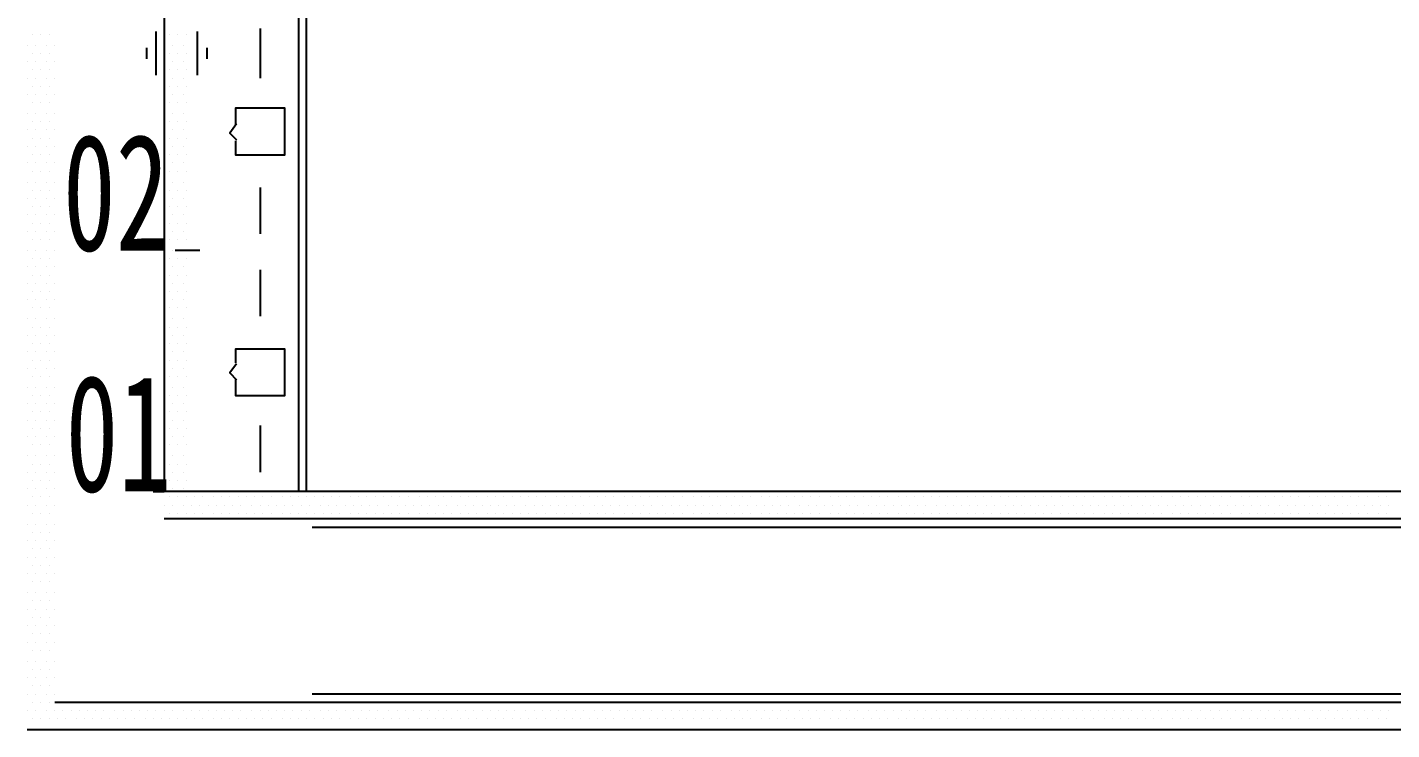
# Model space of a CAD drawing. Header units: metres. Extents: x 17 to 1264, y 17 to 859.
# Drawn here: x 160.3 to 232, y 86.1 to 123.1 of the extents above; entities that cross this region are included whole.
import ezdxf

# ---------------------------------------------------------------- set-up
doc = ezdxf.new("R2010")
doc.units = ezdxf.units.M
for name, color, linetype in [('LINES', 7, 'Continuous'), ('POLYLINES', 4, 'Continuous'), ('RECTS', 7, 'Continuous'), ('TEXTS', 3, 'Continuous')]:
    doc.layers.add(name, color=color, linetype=linetype)

msp = doc.modelspace()

# ---------------------------------------------------------------- linework, layer by layer
at = {"layer": 'LINES'}
for p, q in [((174.95, 98.64), (174.95, 693.94)), ((160.55, 122.69), (160.55, 122.69)), ((160.99, 122.69), (160.99, 122.69)), ((161.42, 122.69), (161.42, 122.69)), ((167.03, 122.83), (167.03, 120.53)), ((167.75, 122.69), (167.75, 122.69)), ((168.19, 122.69), (168.19, 122.69)), ((168.62, 122.69), (168.62, 122.69)), ((169.19, 122.83), (169.19, 120.53)), ((172.51, 122.98), (172.51, 120.38)), ((160.27, 122.11), (160.27, 122.11)), ((160.7, 122.11), (160.7, 122.11)), ((161.27, 122.11), (161.27, 122.11)), ((161.71, 122.11), (161.71, 122.11)), ((166.53, 121.97), (166.53, 121.39)), ((167.47, 122.11), (167.47, 122.11)), ((167.9, 122.11), (167.9, 122.11)), ((168.47, 122.11), (168.47, 122.11)), ((169.7, 121.97), (169.7, 121.39)), ((160.27, 121.25), (160.27, 121.25)), ((160.55, 121.68), (160.55, 121.68)), ((160.7, 121.25), (160.7, 121.25)), ((160.99, 121.68), (160.99, 121.68)), ((161.27, 121.25), (161.27, 121.25)), ((161.42, 121.68), (161.42, 121.68)), ((161.71, 121.25), (161.71, 121.25)), ((167.47, 121.25), (167.47, 121.25)), ((167.75, 121.68), (167.75, 121.68)), ((167.9, 121.25), (167.9, 121.25)), ((168.19, 121.68), (168.19, 121.68)), ((168.47, 121.25), (168.47, 121.25)), ((168.62, 121.68), (168.62, 121.68)), ((160.55, 120.82), (160.55, 120.82)), ((160.99, 120.82), (160.99, 120.82)), ((161.42, 120.82), (161.42, 120.82)), ((167.75, 120.82), (167.75, 120.82)), ((168.19, 120.82), (168.19, 120.82)), ((168.62, 120.82), (168.62, 120.82)), ((160.27, 120.38), (160.27, 120.38)), ((160.55, 119.95), (160.55, 119.95)), ((160.7, 120.38), (160.7, 120.38)), ((160.99, 119.95), (160.99, 119.95)), ((161.27, 120.38), (161.27, 120.38)), ((161.42, 119.95), (161.42, 119.95)), ((161.71, 120.38), (161.71, 120.38)), ((167.47, 120.38), (167.47, 120.38)), ((167.75, 119.95), (167.75, 119.95)), ((167.9, 120.38), (167.9, 120.38)), ((168.19, 119.95), (168.19, 119.95)), ((168.47, 120.38), (168.47, 120.38)), ((168.62, 119.95), (168.62, 119.95)), ((160.27, 119.52), (160.27, 119.52)), ((160.55, 119.09), (160.55, 119.09)), ((160.7, 119.52), (160.7, 119.52)), ((160.99, 119.09), (160.99, 119.09)), ((161.27, 119.52), (161.27, 119.52)), ((161.42, 119.09), (161.42, 119.09)), ((161.71, 119.52), (161.71, 119.52)), ((167.47, 119.52), (167.47, 119.52)), ((167.75, 119.09), (167.75, 119.09)), ((167.9, 119.52), (167.9, 119.52)), ((168.19, 119.09), (168.19, 119.09)), ((168.47, 119.52), (168.47, 119.52)), ((168.62, 119.09), (168.62, 119.09)), ((160.27, 118.51), (160.27, 118.51)), ((160.7, 118.51), (160.7, 118.51)), ((161.27, 118.51), (161.27, 118.51)), ((161.71, 118.51), (161.71, 118.51)), ((167.47, 118.51), (167.47, 118.51)), ((167.9, 118.51), (167.9, 118.51)), ((168.47, 118.51), (168.47, 118.51)), ((160.27, 117.65), (160.27, 117.65)), ((160.55, 118.08), (160.55, 118.08)), ((160.7, 117.65), (160.7, 117.65)), ((160.99, 118.08), (160.99, 118.08)), ((161.27, 117.65), (161.27, 117.65)), ((161.42, 118.08), (161.42, 118.08)), ((161.71, 117.65), (161.71, 117.65)), ((167.47, 117.65), (167.47, 117.65)), ((167.75, 118.08), (167.75, 118.08)), ((167.9, 117.65), (167.9, 117.65)), ((168.19, 118.08), (168.19, 118.08)), ((168.47, 117.65), (168.47, 117.65)), ((168.62, 118.08), (168.62, 118.08)), ((160.55, 117.22), (160.55, 117.22)), ((160.99, 117.22), (160.99, 117.22)), ((161.42, 117.22), (161.42, 117.22)), ((167.75, 117.22), (167.75, 117.22)), ((168.19, 117.22), (168.19, 117.22)), ((168.62, 117.22), (168.62, 117.22)), ((160.27, 116.78), (160.27, 116.78)), ((160.55, 116.35), (160.55, 116.35)), ((160.7, 116.78), (160.7, 116.78)), ((160.99, 116.35), (160.99, 116.35)), ((161.27, 116.78), (161.27, 116.78)), ((161.42, 116.35), (161.42, 116.35)), ((161.71, 116.78), (161.71, 116.78)), ((167.47, 116.78), (167.47, 116.78)), ((167.75, 116.35), (167.75, 116.35)), ((167.9, 116.78), (167.9, 116.78)), ((168.19, 116.35), (168.19, 116.35)), ((168.47, 116.78), (168.47, 116.78)), ((168.62, 116.35), (168.62, 116.35)), ((160.27, 115.92), (160.27, 115.92)), ((160.55, 115.49), (160.55, 115.49)), ((160.7, 115.92), (160.7, 115.92)), ((160.99, 115.49), (160.99, 115.49)), ((161.27, 115.92), (161.27, 115.92)), ((161.42, 115.49), (161.42, 115.49)), ((161.71, 115.92), (161.71, 115.92)), ((167.47, 115.92), (167.47, 115.92)), ((167.75, 115.49), (167.75, 115.49)), ((167.9, 115.92), (167.9, 115.92)), ((168.19, 115.49), (168.19, 115.49)), ((168.47, 115.92), (168.47, 115.92)), ((168.62, 115.49), (168.62, 115.49)), ((160.27, 114.91), (160.27, 114.91)), ((160.7, 114.91), (160.7, 114.91)), ((161.27, 114.91), (161.27, 114.91)), ((161.71, 114.91), (161.71, 114.91)), ((167.47, 114.91), (167.47, 114.91)), ((167.9, 114.91), (167.9, 114.91)), ((168.47, 114.91), (168.47, 114.91)), ((160.27, 114.05), (160.27, 114.05)), ((160.55, 114.48), (160.55, 114.48)), ((160.7, 114.05), (160.7, 114.05)), ((160.99, 114.48), (160.99, 114.48)), ((161.27, 114.05), (161.27, 114.05)), ((161.42, 114.48), (161.42, 114.48)), ((161.71, 114.05), (161.71, 114.05)), ((167.47, 114.05), (167.47, 114.05)), ((167.75, 114.48), (167.75, 114.48)), ((167.9, 114.05), (167.9, 114.05)), ((168.19, 114.48), (168.19, 114.48)), ((168.47, 114.05), (168.47, 114.05)), ((168.62, 114.48), (168.62, 114.48)), ((172.51, 114.62), (172.51, 112.18)), ((160.55, 113.62), (160.55, 113.62)), ((160.99, 113.62), (160.99, 113.62)), ((161.42, 113.62), (161.42, 113.62)), ((167.75, 113.62), (167.75, 113.62)), ((168.19, 113.62), (168.19, 113.62)), ((168.62, 113.62), (168.62, 113.62)), ((160.27, 113.18), (160.27, 113.18)), ((160.55, 112.75), (160.55, 112.75)), ((160.7, 113.18), (160.7, 113.18)), ((160.99, 112.75), (160.99, 112.75)), ((161.27, 113.18), (161.27, 113.18)), ((161.42, 112.75), (161.42, 112.75)), ((161.71, 113.18), (161.71, 113.18)), ((167.47, 113.18), (167.47, 113.18)), ((167.75, 112.75), (167.75, 112.75)), ((167.9, 113.18), (167.9, 113.18)), ((168.19, 112.75), (168.19, 112.75)), ((168.47, 113.18), (168.47, 113.18)), ((168.62, 112.75), (168.62, 112.75)), ((160.27, 112.32), (160.27, 112.32)), ((160.55, 111.89), (160.55, 111.89)), ((160.7, 112.32), (160.7, 112.32)), ((160.99, 111.89), (160.99, 111.89)), ((161.27, 112.32), (161.27, 112.32)), ((161.42, 111.89), (161.42, 111.89)), ((161.71, 112.32), (161.71, 112.32)), ((167.47, 112.32), (167.47, 112.32)), ((167.75, 111.89), (167.75, 111.89)), ((167.9, 112.32), (167.9, 112.32)), ((168.19, 111.89), (168.19, 111.89)), ((168.47, 112.32), (168.47, 112.32)), ((168.62, 111.89), (168.62, 111.89)), ((160.27, 111.31), (160.27, 111.31)), ((160.7, 111.31), (160.7, 111.31)), ((161.27, 111.31), (161.27, 111.31)), ((161.71, 111.31), (161.71, 111.31)), ((167.47, 111.31), (167.47, 111.31)), ((167.9, 111.31), (167.9, 111.31)), ((169.34, 111.31), (168.04, 111.31)), ((168.47, 111.31), (168.47, 111.31)), ((160.27, 110.45), (160.27, 110.45)), ((160.55, 110.88), (160.55, 110.88)), ((160.7, 110.45), (160.7, 110.45)), ((160.99, 110.88), (160.99, 110.88)), ((161.27, 110.45), (161.27, 110.45)), ((161.42, 110.88), (161.42, 110.88)), ((161.71, 110.45), (161.71, 110.45)), ((167.47, 110.45), (167.47, 110.45)), ((167.75, 110.88), (167.75, 110.88)), ((167.9, 110.45), (167.9, 110.45)), ((168.19, 110.88), (168.19, 110.88)), ((168.47, 110.45), (168.47, 110.45)), ((168.62, 110.88), (168.62, 110.88)), ((160.55, 110.02), (160.55, 110.02)), ((160.99, 110.02), (160.99, 110.02)), ((161.42, 110.02), (161.42, 110.02)), ((167.75, 110.02), (167.75, 110.02)), ((168.19, 110.02), (168.19, 110.02)), ((168.62, 110.02), (168.62, 110.02)), ((172.51, 110.3), (172.51, 107.86)), ((160.27, 109.58), (160.27, 109.58)), ((160.55, 109.15), (160.55, 109.15)), ((160.7, 109.58), (160.7, 109.58)), ((160.99, 109.15), (160.99, 109.15)), ((161.27, 109.58), (161.27, 109.58)), ((161.42, 109.15), (161.42, 109.15)), ((161.71, 109.58), (161.71, 109.58)), ((167.47, 109.58), (167.47, 109.58)), ((167.75, 109.15), (167.75, 109.15)), ((167.9, 109.58), (167.9, 109.58)), ((168.19, 109.15), (168.19, 109.15)), ((168.47, 109.58), (168.47, 109.58)), ((168.62, 109.15), (168.62, 109.15)), ((160.27, 108.72), (160.27, 108.72)), ((160.55, 108.29), (160.55, 108.29)), ((160.7, 108.72), (160.7, 108.72)), ((160.99, 108.29), (160.99, 108.29)), ((161.27, 108.72), (161.27, 108.72)), ((161.42, 108.29), (161.42, 108.29)), ((161.71, 108.72), (161.71, 108.72)), ((167.47, 108.72), (167.47, 108.72)), ((167.75, 108.29), (167.75, 108.29)), ((167.9, 108.72), (167.9, 108.72)), ((168.19, 108.29), (168.19, 108.29)), ((168.47, 108.72), (168.47, 108.72)), ((168.62, 108.29), (168.62, 108.29)), ((160.27, 107.71), (160.27, 107.71)), ((160.7, 107.71), (160.7, 107.71)), ((161.27, 107.71), (161.27, 107.71)), ((161.71, 107.71), (161.71, 107.71)), ((167.47, 107.71), (167.47, 107.71)), ((167.9, 107.71), (167.9, 107.71)), ((168.47, 107.71), (168.47, 107.71)), ((160.27, 106.85), (160.27, 106.85)), ((160.55, 107.28), (160.55, 107.28)), ((160.7, 106.85), (160.7, 106.85)), ((160.99, 107.28), (160.99, 107.28)), ((161.27, 106.85), (161.27, 106.85)), ((161.42, 107.28), (161.42, 107.28)), ((161.71, 106.85), (161.71, 106.85)), ((167.47, 106.85), (167.47, 106.85)), ((167.75, 107.28), (167.75, 107.28)), ((167.9, 106.85), (167.9, 106.85)), ((168.19, 107.28), (168.19, 107.28)), ((168.47, 106.85), (168.47, 106.85)), ((168.62, 107.28), (168.62, 107.28)), ((160.55, 106.42), (160.55, 106.42)), ((160.99, 106.42), (160.99, 106.42)), ((161.42, 106.42), (161.42, 106.42)), ((167.75, 106.42), (167.75, 106.42)), ((168.19, 106.42), (168.19, 106.42)), ((168.62, 106.42), (168.62, 106.42)), ((160.27, 105.98), (160.27, 105.98)), ((160.55, 105.55), (160.55, 105.55)), ((160.7, 105.98), (160.7, 105.98)), ((160.99, 105.55), (160.99, 105.55)), ((161.27, 105.98), (161.27, 105.98)), ((161.42, 105.55), (161.42, 105.55)), ((161.71, 105.98), (161.71, 105.98)), ((167.47, 105.98), (167.47, 105.98)), ((167.75, 105.55), (167.75, 105.55)), ((167.9, 105.98), (167.9, 105.98)), ((168.19, 105.55), (168.19, 105.55)), ((168.47, 105.98), (168.47, 105.98)), ((168.62, 105.55), (168.62, 105.55)), ((160.27, 105.12), (160.27, 105.12)), ((160.55, 104.69), (160.55, 104.69)), ((160.7, 105.12), (160.7, 105.12)), ((160.99, 104.69), (160.99, 104.69)), ((161.27, 105.12), (161.27, 105.12)), ((161.42, 104.69), (161.42, 104.69)), ((161.71, 105.12), (161.71, 105.12)), ((167.47, 105.12), (167.47, 105.12)), ((167.75, 104.69), (167.75, 104.69)), ((167.9, 105.12), (167.9, 105.12)), ((168.19, 104.69), (168.19, 104.69)), ((168.47, 105.12), (168.47, 105.12)), ((168.62, 104.69), (168.62, 104.69)), ((160.27, 104.11), (160.27, 104.11)), ((160.7, 104.11), (160.7, 104.11)), ((161.27, 104.11), (161.27, 104.11)), ((161.71, 104.11), (161.71, 104.11)), ((167.47, 104.11), (167.47, 104.11)), ((167.9, 104.11), (167.9, 104.11)), ((168.47, 104.11), (168.47, 104.11)), ((160.55, 103.68), (160.55, 103.68)), ((160.99, 103.68), (160.99, 103.68)), ((161.42, 103.68), (161.42, 103.68)), ((167.75, 103.68), (167.75, 103.68)), ((168.19, 103.68), (168.19, 103.68)), ((168.62, 103.68), (168.62, 103.68)), ((160.27, 103.25), (160.27, 103.25)), ((160.55, 102.82), (160.55, 102.82)), ((160.7, 103.25), (160.7, 103.25)), ((160.99, 102.82), (160.99, 102.82)), ((161.27, 103.25), (161.27, 103.25)), ((161.42, 102.82), (161.42, 102.82)), ((161.71, 103.25), (161.71, 103.25)), ((167.47, 103.25), (167.47, 103.25)), ((167.75, 102.82), (167.75, 102.82)), ((167.9, 103.25), (167.9, 103.25)), ((168.19, 102.82), (168.19, 102.82)), ((168.47, 103.25), (168.47, 103.25)), ((168.62, 102.82), (168.62, 102.82)), ((160.27, 102.38), (160.27, 102.38)), ((160.55, 101.95), (160.55, 101.95)), ((160.7, 102.38), (160.7, 102.38)), ((160.99, 101.95), (160.99, 101.95)), ((161.27, 102.38), (161.27, 102.38)), ((161.42, 101.95), (161.42, 101.95)), ((161.71, 102.38), (161.71, 102.38)), ((167.47, 102.38), (167.47, 102.38)), ((167.75, 101.95), (167.75, 101.95)), ((167.9, 102.38), (167.9, 102.38)), ((168.19, 101.95), (168.19, 101.95)), ((168.47, 102.38), (168.47, 102.38)), ((168.62, 101.95), (168.62, 101.95)), ((172.51, 102.1), (172.51, 99.65)), ((160.27, 101.52), (160.27, 101.52)), ((160.7, 101.52), (160.7, 101.52)), ((161.27, 101.52), (161.27, 101.52)), ((161.71, 101.52), (161.71, 101.52)), ((167.47, 101.52), (167.47, 101.52)), ((167.9, 101.52), (167.9, 101.52)), ((168.47, 101.52), (168.47, 101.52)), ((160.27, 100.51), (160.27, 100.51)), ((160.55, 101.09), (160.55, 101.09)), ((160.7, 100.51), (160.7, 100.51)), ((160.99, 101.09), (160.99, 101.09)), ((161.27, 100.51), (161.27, 100.51)), ((161.42, 101.09), (161.42, 101.09)), ((161.71, 100.51), (161.71, 100.51)), ((167.47, 100.51), (167.47, 100.51)), ((167.75, 101.09), (167.75, 101.09)), ((167.9, 100.51), (167.9, 100.51)), ((168.19, 101.09), (168.19, 101.09)), ((168.47, 100.51), (168.47, 100.51)), ((168.62, 101.09), (168.62, 101.09)), ((160.55, 100.08), (160.55, 100.08)), ((160.99, 100.08), (160.99, 100.08)), ((161.42, 100.08), (161.42, 100.08)), ((167.75, 100.08), (167.75, 100.08)), ((168.19, 100.08), (168.19, 100.08)), ((168.62, 100.08), (168.62, 100.08)), ((160.27, 99.65), (160.27, 99.65)), ((160.55, 99.22), (160.55, 99.22)), ((160.7, 99.65), (160.7, 99.65)), ((160.99, 99.22), (160.99, 99.22)), ((161.27, 99.65), (161.27, 99.65)), ((161.42, 99.22), (161.42, 99.22)), ((161.71, 99.65), (161.71, 99.65)), ((167.47, 99.65), (167.47, 99.65)), ((167.75, 99.22), (167.75, 99.22)), ((167.9, 99.65), (167.9, 99.65)), ((168.19, 99.22), (168.19, 99.22)), ((168.47, 99.65), (168.47, 99.65)), ((168.62, 99.22), (168.62, 99.22)), ((160.27, 98.78), (160.27, 98.78)), ((160.55, 98.35), (160.55, 98.35)), ((160.7, 98.78), (160.7, 98.78)), ((160.99, 98.35), (160.99, 98.35)), ((161.27, 98.78), (161.27, 98.78)), ((161.42, 98.35), (161.42, 98.35)), ((161.71, 98.78), (161.71, 98.78)), ((166.89, 98.64), (167.47, 98.64)), ((167.47, 98.78), (167.47, 98.78)), ((168.76, 98.64), (167.47, 98.64)), ((167.75, 98.35), (167.75, 98.35)), ((167.9, 98.78), (167.9, 98.78)), ((169.34, 98.64), (168.04, 98.64)), ((168.19, 98.35), (168.19, 98.35)), ((168.47, 98.78), (168.47, 98.78)), ((168.62, 98.35), (168.62, 98.35)), ((169.05, 98.35), (169.05, 98.35)), ((169.48, 98.35), (169.48, 98.35)), ((170.06, 98.35), (170.06, 98.35)), ((170.49, 98.35), (170.49, 98.35)), ((170.92, 98.35), (170.92, 98.35)), ((171.35, 98.35), (171.35, 98.35)), ((171.79, 98.35), (171.79, 98.35)), ((172.22, 98.35), (172.22, 98.35)), ((172.65, 98.35), (172.65, 98.35)), ((173.08, 98.35), (173.08, 98.35)), ((173.66, 98.35), (173.66, 98.35)), ((174.09, 98.35), (174.09, 98.35)), ((174.52, 98.35), (174.52, 98.35)), ((174.95, 98.35), (174.95, 98.35)), ((175.39, 98.35), (175.39, 98.35)), ((175.82, 98.35), (175.82, 98.35)), ((176.25, 98.35), (176.25, 98.35)), ((176.68, 98.35), (176.68, 98.35)), ((177.26, 98.35), (177.26, 98.35)), ((177.69, 98.35), (177.69, 98.35)), ((178.12, 98.35), (178.12, 98.35)), ((178.55, 98.35), (178.55, 98.35)), ((178.99, 98.35), (178.99, 98.35)), ((179.42, 98.35), (179.42, 98.35)), ((179.85, 98.35), (179.85, 98.35)), ((180.28, 98.35), (180.28, 98.35)), ((180.86, 98.35), (180.86, 98.35)), ((181.29, 98.35), (181.29, 98.35)), ((181.72, 98.35), (181.72, 98.35)), ((182.15, 98.35), (182.15, 98.35)), ((182.59, 98.35), (182.59, 98.35)), ((183.02, 98.35), (183.02, 98.35)), ((183.45, 98.35), (183.45, 98.35)), ((183.88, 98.35), (183.88, 98.35)), ((184.46, 98.35), (184.46, 98.35)), ((184.89, 98.35), (184.89, 98.35)), ((185.32, 98.35), (185.32, 98.35)), ((185.75, 98.35), (185.75, 98.35)), ((186.19, 98.35), (186.19, 98.35)), ((186.62, 98.35), (186.62, 98.35)), ((187.05, 98.35), (187.05, 98.35)), ((187.48, 98.35), (187.48, 98.35)), ((188.06, 98.35), (188.06, 98.35)), ((188.49, 98.35), (188.49, 98.35)), ((188.92, 98.35), (188.92, 98.35)), ((189.35, 98.35), (189.35, 98.35)), ((189.79, 98.35), (189.79, 98.35)), ((190.22, 98.35), (190.22, 98.35)), ((190.65, 98.35), (190.65, 98.35)), ((191.08, 98.35), (191.08, 98.35)), ((191.66, 98.35), (191.66, 98.35)), ((192.09, 98.35), (192.09, 98.35)), ((192.52, 98.35), (192.52, 98.35)), ((192.95, 98.35), (192.95, 98.35)), ((193.39, 98.35), (193.39, 98.35)), ((193.82, 98.35), (193.82, 98.35)), ((194.25, 98.35), (194.25, 98.35)), ((194.68, 98.35), (194.68, 98.35)), ((195.26, 98.35), (195.26, 98.35)), ((195.69, 98.35), (195.69, 98.35)), ((196.12, 98.35), (196.12, 98.35)), ((196.55, 98.35), (196.55, 98.35)), ((196.99, 98.35), (196.99, 98.35)), ((197.42, 98.35), (197.42, 98.35)), ((197.85, 98.35), (197.85, 98.35)), ((198.28, 98.35), (198.28, 98.35)), ((198.86, 98.35), (198.86, 98.35)), ((199.29, 98.35), (199.29, 98.35)), ((199.72, 98.35), (199.72, 98.35)), ((200.15, 98.35), (200.15, 98.35)), ((200.59, 98.35), (200.59, 98.35)), ((201.02, 98.35), (201.02, 98.35)), ((201.45, 98.35), (201.45, 98.35)), ((201.88, 98.35), (201.88, 98.35)), ((202.46, 98.35), (202.46, 98.35)), ((202.89, 98.35), (202.89, 98.35)), ((203.32, 98.35), (203.32, 98.35)), ((203.75, 98.35), (203.75, 98.35)), ((204.19, 98.35), (204.19, 98.35)), ((204.62, 98.35), (204.62, 98.35)), ((205.05, 98.35), (205.05, 98.35)), ((205.48, 98.35), (205.48, 98.35)), ((206.06, 98.35), (206.06, 98.35)), ((206.49, 98.35), (206.49, 98.35)), ((206.92, 98.35), (206.92, 98.35)), ((207.35, 98.35), (207.35, 98.35)), ((207.79, 98.35), (207.79, 98.35)), ((208.22, 98.35), (208.22, 98.35)), ((208.65, 98.35), (208.65, 98.35)), ((209.08, 98.35), (209.08, 98.35)), ((209.66, 98.35), (209.66, 98.35)), ((210.09, 98.35), (210.09, 98.35)), ((210.52, 98.35), (210.52, 98.35)), ((210.95, 98.35), (210.95, 98.35)), ((211.39, 98.35), (211.39, 98.35)), ((211.82, 98.35), (211.82, 98.35)), ((212.25, 98.35), (212.25, 98.35)), ((212.68, 98.35), (212.68, 98.35)), ((213.26, 98.35), (213.26, 98.35)), ((213.69, 98.35), (213.69, 98.35)), ((214.12, 98.35), (214.12, 98.35)), ((214.55, 98.35), (214.55, 98.35)), ((214.99, 98.35), (214.99, 98.35)), ((215.42, 98.35), (215.42, 98.35)), ((215.85, 98.35), (215.85, 98.35)), ((216.28, 98.35), (216.28, 98.35)), ((216.86, 98.35), (216.86, 98.35)), ((217.29, 98.35), (217.29, 98.35)), ((217.72, 98.35), (217.72, 98.35)), ((218.15, 98.35), (218.15, 98.35)), ((218.59, 98.35), (218.59, 98.35)), ((219.02, 98.35), (219.02, 98.35)), ((219.45, 98.35), (219.45, 98.35)), ((219.88, 98.35), (219.88, 98.35)), ((220.46, 98.35), (220.46, 98.35)), ((220.89, 98.35), (220.89, 98.35)), ((221.32, 98.35), (221.32, 98.35)), ((221.75, 98.35), (221.75, 98.35)), ((222.19, 98.35), (222.19, 98.35)), ((222.62, 98.35), (222.62, 98.35)), ((223.05, 98.35), (223.05, 98.35)), ((223.48, 98.35), (223.48, 98.35)), ((224.06, 98.35), (224.06, 98.35)), ((224.49, 98.35), (224.49, 98.35)), ((224.92, 98.35), (224.92, 98.35)), ((225.35, 98.35), (225.35, 98.35)), ((225.79, 98.35), (225.79, 98.35)), ((226.22, 98.35), (226.22, 98.35)), ((226.65, 98.35), (226.65, 98.35)), ((227.08, 98.35), (227.08, 98.35)), ((227.66, 98.35), (227.66, 98.35)), ((228.09, 98.35), (228.09, 98.35)), ((228.52, 98.35), (228.52, 98.35)), ((228.95, 98.35), (228.95, 98.35)), ((229.39, 98.35), (229.39, 98.35)), ((229.82, 98.35), (229.82, 98.35)), ((230.25, 98.35), (230.25, 98.35)), ((230.68, 98.35), (230.68, 98.35)), ((231.26, 98.35), (231.26, 98.35)), ((231.69, 98.35), (231.69, 98.35)), ((160.27, 97.92), (160.27, 97.92)), ((160.7, 97.92), (160.7, 97.92)), ((161.27, 97.92), (161.27, 97.92)), ((161.71, 97.92), (161.71, 97.92)), ((167.47, 97.92), (167.47, 97.92)), ((167.9, 97.92), (167.9, 97.92)), ((168.47, 97.92), (168.47, 97.92)), ((168.91, 97.92), (168.91, 97.92)), ((169.34, 97.92), (169.34, 97.92)), ((169.77, 97.92), (169.77, 97.92)), ((170.2, 97.92), (170.2, 97.92)), ((170.63, 97.92), (170.63, 97.92)), ((171.07, 97.92), (171.07, 97.92)), ((171.5, 97.92), (171.5, 97.92)), ((172.07, 97.92), (172.07, 97.92)), ((172.51, 97.92), (172.51, 97.92)), ((172.94, 97.92), (172.94, 97.92)), ((173.37, 97.92), (173.37, 97.92)), ((173.8, 97.92), (173.8, 97.92)), ((174.23, 97.92), (174.23, 97.92)), ((174.67, 97.92), (174.67, 97.92)), ((175.1, 97.92), (175.1, 97.92)), ((175.67, 97.92), (175.67, 97.92)), ((176.11, 97.92), (176.11, 97.92)), ((176.54, 97.92), (176.54, 97.92)), ((176.97, 97.92), (176.97, 97.92)), ((177.4, 97.92), (177.4, 97.92)), ((177.83, 97.92), (177.83, 97.92)), ((178.27, 97.92), (178.27, 97.92)), ((178.7, 97.92), (178.7, 97.92)), ((179.27, 97.92), (179.27, 97.92)), ((179.71, 97.92), (179.71, 97.92)), ((180.14, 97.92), (180.14, 97.92)), ((180.57, 97.92), (180.57, 97.92)), ((181, 97.92), (181, 97.92)), ((181.43, 97.92), (181.43, 97.92)), ((181.87, 97.92), (181.87, 97.92)), ((182.3, 97.92), (182.3, 97.92)), ((182.87, 97.92), (182.87, 97.92)), ((183.31, 97.92), (183.31, 97.92)), ((183.74, 97.92), (183.74, 97.92)), ((184.17, 97.92), (184.17, 97.92)), ((184.6, 97.92), (184.6, 97.92)), ((185.03, 97.92), (185.03, 97.92)), ((185.47, 97.92), (185.47, 97.92)), ((185.9, 97.92), (185.9, 97.92)), ((186.47, 97.92), (186.47, 97.92)), ((186.91, 97.92), (186.91, 97.92)), ((187.34, 97.92), (187.34, 97.92)), ((187.77, 97.92), (187.77, 97.92)), ((188.2, 97.92), (188.2, 97.92)), ((188.63, 97.92), (188.63, 97.92)), ((189.07, 97.92), (189.07, 97.92)), ((189.5, 97.92), (189.5, 97.92)), ((190.07, 97.92), (190.07, 97.92)), ((190.51, 97.92), (190.51, 97.92)), ((190.94, 97.92), (190.94, 97.92)), ((191.37, 97.92), (191.37, 97.92)), ((191.8, 97.92), (191.8, 97.92)), ((192.23, 97.92), (192.23, 97.92)), ((192.67, 97.92), (192.67, 97.92)), ((193.1, 97.92), (193.1, 97.92)), ((193.67, 97.92), (193.67, 97.92)), ((194.11, 97.92), (194.11, 97.92)), ((194.54, 97.92), (194.54, 97.92)), ((194.97, 97.92), (194.97, 97.92)), ((195.4, 97.92), (195.4, 97.92)), ((195.83, 97.92), (195.83, 97.92)), ((196.27, 97.92), (196.27, 97.92)), ((196.7, 97.92), (196.7, 97.92)), ((197.27, 97.92), (197.27, 97.92)), ((197.71, 97.92), (197.71, 97.92)), ((198.14, 97.92), (198.14, 97.92)), ((198.57, 97.92), (198.57, 97.92)), ((199, 97.92), (199, 97.92)), ((199.43, 97.92), (199.43, 97.92)), ((199.87, 97.92), (199.87, 97.92)), ((200.3, 97.92), (200.3, 97.92)), ((200.87, 97.92), (200.87, 97.92)), ((201.31, 97.92), (201.31, 97.92)), ((201.74, 97.92), (201.74, 97.92)), ((202.17, 97.92), (202.17, 97.92)), ((202.6, 97.92), (202.6, 97.92)), ((203.03, 97.92), (203.03, 97.92)), ((203.47, 97.92), (203.47, 97.92)), ((203.9, 97.92), (203.9, 97.92)), ((204.47, 97.92), (204.47, 97.92)), ((204.91, 97.92), (204.91, 97.92)), ((205.34, 97.92), (205.34, 97.92)), ((205.77, 97.92), (205.77, 97.92)), ((206.2, 97.92), (206.2, 97.92)), ((206.63, 97.92), (206.63, 97.92)), ((207.07, 97.92), (207.07, 97.92)), ((207.5, 97.92), (207.5, 97.92)), ((208.07, 97.92), (208.07, 97.92)), ((208.51, 97.92), (208.51, 97.92)), ((208.94, 97.92), (208.94, 97.92)), ((209.37, 97.92), (209.37, 97.92)), ((209.8, 97.92), (209.8, 97.92)), ((210.23, 97.92), (210.23, 97.92)), ((210.67, 97.92), (210.67, 97.92)), ((211.1, 97.92), (211.1, 97.92)), ((211.67, 97.92), (211.67, 97.92)), ((212.11, 97.92), (212.11, 97.92)), ((212.54, 97.92), (212.54, 97.92)), ((212.97, 97.92), (212.97, 97.92)), ((213.4, 97.92), (213.4, 97.92)), ((213.83, 97.92), (213.83, 97.92)), ((214.27, 97.92), (214.27, 97.92)), ((214.7, 97.92), (214.7, 97.92)), ((215.27, 97.92), (215.27, 97.92)), ((215.71, 97.92), (215.71, 97.92)), ((216.14, 97.92), (216.14, 97.92)), ((216.57, 97.92), (216.57, 97.92)), ((217, 97.92), (217, 97.92)), ((217.43, 97.92), (217.43, 97.92)), ((217.87, 97.92), (217.87, 97.92)), ((218.3, 97.92), (218.3, 97.92)), ((218.87, 97.92), (218.87, 97.92)), ((219.31, 97.92), (219.31, 97.92)), ((219.74, 97.92), (219.74, 97.92)), ((220.17, 97.92), (220.17, 97.92)), ((220.6, 97.92), (220.6, 97.92)), ((221.03, 97.92), (221.03, 97.92)), ((221.47, 97.92), (221.47, 97.92)), ((221.9, 97.92), (221.9, 97.92)), ((222.47, 97.92), (222.47, 97.92)), ((222.91, 97.92), (222.91, 97.92)), ((223.34, 97.92), (223.34, 97.92)), ((223.77, 97.92), (223.77, 97.92)), ((224.2, 97.92), (224.2, 97.92)), ((224.63, 97.92), (224.63, 97.92)), ((225.07, 97.92), (225.07, 97.92)), ((225.5, 97.92), (225.5, 97.92)), ((226.07, 97.92), (226.07, 97.92)), ((226.51, 97.92), (226.51, 97.92)), ((226.94, 97.92), (226.94, 97.92)), ((227.37, 97.92), (227.37, 97.92)), ((227.8, 97.92), (227.8, 97.92)), ((228.23, 97.92), (228.23, 97.92)), ((228.67, 97.92), (228.67, 97.92)), ((229.1, 97.92), (229.1, 97.92)), ((229.67, 97.92), (229.67, 97.92)), ((230.11, 97.92), (230.11, 97.92)), ((230.54, 97.92), (230.54, 97.92)), ((230.97, 97.92), (230.97, 97.92)), ((231.4, 97.92), (231.4, 97.92)), ((231.83, 97.92), (231.83, 97.92)), ((160.27, 96.91), (160.27, 96.91)), ((160.55, 97.49), (160.55, 97.49)), ((160.7, 96.91), (160.7, 96.91)), ((160.99, 97.49), (160.99, 97.49)), ((161.27, 96.91), (161.27, 96.91)), ((161.42, 97.49), (161.42, 97.49)), ((161.71, 96.91), (161.71, 96.91)), ((167.75, 97.49), (167.75, 97.49)), ((168.19, 97.49), (168.19, 97.49)), ((168.62, 97.49), (168.62, 97.49)), ((169.05, 97.49), (169.05, 97.49)), ((169.48, 97.49), (169.48, 97.49)), ((170.06, 97.49), (170.06, 97.49)), ((170.49, 97.49), (170.49, 97.49)), ((170.92, 97.49), (170.92, 97.49)), ((171.35, 97.49), (171.35, 97.49)), ((171.79, 97.49), (171.79, 97.49)), ((172.22, 97.49), (172.22, 97.49)), ((172.65, 97.49), (172.65, 97.49)), ((173.08, 97.49), (173.08, 97.49)), ((173.66, 97.49), (173.66, 97.49)), ((174.09, 97.49), (174.09, 97.49)), ((174.52, 97.49), (174.52, 97.49)), ((174.95, 97.49), (174.95, 97.49)), ((175.39, 97.49), (175.39, 97.49)), ((175.82, 97.49), (175.82, 97.49)), ((176.25, 97.49), (176.25, 97.49)), ((176.68, 97.49), (176.68, 97.49)), ((177.26, 97.49), (177.26, 97.49)), ((177.69, 97.49), (177.69, 97.49)), ((178.12, 97.49), (178.12, 97.49)), ((178.55, 97.49), (178.55, 97.49)), ((178.99, 97.49), (178.99, 97.49)), ((179.42, 97.49), (179.42, 97.49)), ((179.85, 97.49), (179.85, 97.49)), ((180.28, 97.49), (180.28, 97.49)), ((180.86, 97.49), (180.86, 97.49)), ((181.29, 97.49), (181.29, 97.49)), ((181.72, 97.49), (181.72, 97.49)), ((182.15, 97.49), (182.15, 97.49)), ((182.59, 97.49), (182.59, 97.49)), ((183.02, 97.49), (183.02, 97.49)), ((183.45, 97.49), (183.45, 97.49)), ((183.88, 97.49), (183.88, 97.49)), ((184.46, 97.49), (184.46, 97.49)), ((184.89, 97.49), (184.89, 97.49)), ((185.32, 97.49), (185.32, 97.49)), ((185.75, 97.49), (185.75, 97.49)), ((186.19, 97.49), (186.19, 97.49)), ((186.62, 97.49), (186.62, 97.49)), ((187.05, 97.49), (187.05, 97.49)), ((187.48, 97.49), (187.48, 97.49)), ((188.06, 97.49), (188.06, 97.49)), ((188.49, 97.49), (188.49, 97.49)), ((188.92, 97.49), (188.92, 97.49)), ((189.35, 97.49), (189.35, 97.49)), ((189.79, 97.49), (189.79, 97.49)), ((190.22, 97.49), (190.22, 97.49)), ((190.65, 97.49), (190.65, 97.49)), ((191.08, 97.49), (191.08, 97.49)), ((191.66, 97.49), (191.66, 97.49)), ((192.09, 97.49), (192.09, 97.49)), ((192.52, 97.49), (192.52, 97.49)), ((192.95, 97.49), (192.95, 97.49)), ((193.39, 97.49), (193.39, 97.49)), ((193.82, 97.49), (193.82, 97.49)), ((194.25, 97.49), (194.25, 97.49)), ((194.68, 97.49), (194.68, 97.49)), ((195.26, 97.49), (195.26, 97.49)), ((195.69, 97.49), (195.69, 97.49)), ((196.12, 97.49), (196.12, 97.49)), ((196.55, 97.49), (196.55, 97.49)), ((196.99, 97.49), (196.99, 97.49)), ((197.42, 97.49), (197.42, 97.49)), ((197.85, 97.49), (197.85, 97.49)), ((198.28, 97.49), (198.28, 97.49)), ((198.86, 97.49), (198.86, 97.49)), ((199.29, 97.49), (199.29, 97.49)), ((199.72, 97.49), (199.72, 97.49)), ((200.15, 97.49), (200.15, 97.49)), ((200.59, 97.49), (200.59, 97.49)), ((201.02, 97.49), (201.02, 97.49)), ((201.45, 97.49), (201.45, 97.49)), ((201.88, 97.49), (201.88, 97.49)), ((202.46, 97.49), (202.46, 97.49)), ((202.89, 97.49), (202.89, 97.49)), ((203.32, 97.49), (203.32, 97.49)), ((203.75, 97.49), (203.75, 97.49)), ((204.19, 97.49), (204.19, 97.49)), ((204.62, 97.49), (204.62, 97.49)), ((205.05, 97.49), (205.05, 97.49)), ((205.48, 97.49), (205.48, 97.49)), ((206.06, 97.49), (206.06, 97.49)), ((206.49, 97.49), (206.49, 97.49)), ((206.92, 97.49), (206.92, 97.49)), ((207.35, 97.49), (207.35, 97.49)), ((207.79, 97.49), (207.79, 97.49)), ((208.22, 97.49), (208.22, 97.49)), ((208.65, 97.49), (208.65, 97.49)), ((209.08, 97.49), (209.08, 97.49)), ((209.66, 97.49), (209.66, 97.49)), ((210.09, 97.49), (210.09, 97.49)), ((210.52, 97.49), (210.52, 97.49)), ((210.95, 97.49), (210.95, 97.49)), ((211.39, 97.49), (211.39, 97.49)), ((211.82, 97.49), (211.82, 97.49)), ((212.25, 97.49), (212.25, 97.49)), ((212.68, 97.49), (212.68, 97.49)), ((213.26, 97.49), (213.26, 97.49)), ((213.69, 97.49), (213.69, 97.49)), ((214.12, 97.49), (214.12, 97.49)), ((214.55, 97.49), (214.55, 97.49)), ((214.99, 97.49), (214.99, 97.49)), ((215.42, 97.49), (215.42, 97.49)), ((215.85, 97.49), (215.85, 97.49)), ((216.28, 97.49), (216.28, 97.49)), ((216.86, 97.49), (216.86, 97.49)), ((217.29, 97.49), (217.29, 97.49)), ((217.72, 97.49), (217.72, 97.49)), ((218.15, 97.49), (218.15, 97.49)), ((218.59, 97.49), (218.59, 97.49)), ((219.02, 97.49), (219.02, 97.49)), ((219.45, 97.49), (219.45, 97.49)), ((219.88, 97.49), (219.88, 97.49)), ((220.46, 97.49), (220.46, 97.49)), ((220.89, 97.49), (220.89, 97.49)), ((221.32, 97.49), (221.32, 97.49)), ((221.75, 97.49), (221.75, 97.49)), ((222.19, 97.49), (222.19, 97.49)), ((222.62, 97.49), (222.62, 97.49)), ((223.05, 97.49), (223.05, 97.49)), ((223.48, 97.49), (223.48, 97.49)), ((224.06, 97.49), (224.06, 97.49)), ((224.49, 97.49), (224.49, 97.49)), ((224.92, 97.49), (224.92, 97.49)), ((225.35, 97.49), (225.35, 97.49)), ((225.79, 97.49), (225.79, 97.49)), ((226.22, 97.49), (226.22, 97.49)), ((226.65, 97.49), (226.65, 97.49)), ((227.08, 97.49), (227.08, 97.49)), ((227.66, 97.49), (227.66, 97.49)), ((228.09, 97.49), (228.09, 97.49)), ((228.52, 97.49), (228.52, 97.49)), ((228.95, 97.49), (228.95, 97.49)), ((229.39, 97.49), (229.39, 97.49)), ((229.82, 97.49), (229.82, 97.49)), ((230.25, 97.49), (230.25, 97.49)), ((230.68, 97.49), (230.68, 97.49)), ((231.26, 97.49), (231.26, 97.49)), ((231.69, 97.49), (231.69, 97.49)), ((160.55, 96.48), (160.55, 96.48)), ((160.99, 96.48), (160.99, 96.48)), ((161.42, 96.48), (161.42, 96.48)), ((160.27, 96.05), (160.27, 96.05)), ((160.55, 95.62), (160.55, 95.62)), ((160.7, 96.05), (160.7, 96.05)), ((160.99, 95.62), (160.99, 95.62)), ((161.27, 96.05), (161.27, 96.05)), ((161.42, 95.62), (161.42, 95.62)), ((161.71, 96.05), (161.71, 96.05)), ((160.27, 95.18), (160.27, 95.18)), ((160.55, 94.75), (160.55, 94.75)), ((160.7, 95.18), (160.7, 95.18)), ((160.99, 94.75), (160.99, 94.75)), ((161.27, 95.18), (161.27, 95.18)), ((161.42, 94.75), (161.42, 94.75)), ((161.71, 95.18), (161.71, 95.18)), ((160.27, 94.32), (160.27, 94.32)), ((160.7, 94.32), (160.7, 94.32)), ((161.27, 94.32), (161.27, 94.32)), ((161.71, 94.32), (161.71, 94.32)), ((160.27, 93.31), (160.27, 93.31)), ((160.55, 93.89), (160.55, 93.89)), ((160.7, 93.31), (160.7, 93.31)), ((160.99, 93.89), (160.99, 93.89)), ((161.27, 93.31), (161.27, 93.31)), ((161.42, 93.89), (161.42, 93.89)), ((161.71, 93.31), (161.71, 93.31)), ((160.55, 92.88), (160.55, 92.88)), ((160.99, 92.88), (160.99, 92.88)), ((161.42, 92.88), (161.42, 92.88)), ((160.27, 92.45), (160.27, 92.45)), ((160.55, 92.02), (160.55, 92.02)), ((160.7, 92.45), (160.7, 92.45)), ((160.99, 92.02), (160.99, 92.02)), ((161.27, 92.45), (161.27, 92.45)), ((161.42, 92.02), (161.42, 92.02)), ((161.71, 92.45), (161.71, 92.45)), ((160.27, 91.58), (160.27, 91.58)), ((160.55, 91.15), (160.55, 91.15)), ((160.7, 91.58), (160.7, 91.58)), ((160.99, 91.15), (160.99, 91.15)), ((161.27, 91.58), (161.27, 91.58)), ((161.42, 91.15), (161.42, 91.15)), ((161.71, 91.58), (161.71, 91.58)), ((160.27, 90.72), (160.27, 90.72)), ((160.7, 90.72), (160.7, 90.72)), ((161.27, 90.72), (161.27, 90.72)), ((161.71, 90.72), (161.71, 90.72)), ((160.27, 89.71), (160.27, 89.71)), ((160.55, 90.29), (160.55, 90.29)), ((160.7, 89.71), (160.7, 89.71)), ((160.99, 90.29), (160.99, 90.29)), ((161.27, 89.71), (161.27, 89.71)), ((161.42, 90.29), (161.42, 90.29)), ((161.71, 89.71), (161.71, 89.71)), ((160.55, 89.28), (160.55, 89.28)), ((160.99, 89.28), (160.99, 89.28)), ((161.42, 89.28), (161.42, 89.28)), ((160.27, 88.85), (160.27, 88.85)), ((160.55, 88.42), (160.55, 88.42)), ((160.7, 88.85), (160.7, 88.85)), ((160.99, 88.42), (160.99, 88.42)), ((161.27, 88.85), (161.27, 88.85)), ((161.42, 88.42), (161.42, 88.42)), ((161.71, 88.85), (161.71, 88.85)), ((160.27, 87.98), (160.27, 87.98)), ((160.55, 87.55), (160.55, 87.55)), ((160.7, 87.98), (160.7, 87.98)), ((160.99, 87.55), (160.99, 87.55)), ((161.27, 87.98), (161.27, 87.98)), ((161.42, 87.55), (161.42, 87.55)), ((161.71, 87.98), (161.71, 87.98)), ((161.85, 87.55), (161.85, 87.55)), ((162.28, 87.55), (162.28, 87.55)), ((162.86, 87.55), (162.86, 87.55)), ((163.29, 87.55), (163.29, 87.55)), ((163.72, 87.55), (163.72, 87.55)), ((164.15, 87.55), (164.15, 87.55)), ((164.59, 87.55), (164.59, 87.55)), ((165.02, 87.55), (165.02, 87.55)), ((165.45, 87.55), (165.45, 87.55)), ((165.88, 87.55), (165.88, 87.55)), ((166.46, 87.55), (166.46, 87.55)), ((166.89, 87.55), (166.89, 87.55)), ((167.32, 87.55), (167.32, 87.55)), ((167.75, 87.55), (167.75, 87.55)), ((168.19, 87.55), (168.19, 87.55)), ((168.62, 87.55), (168.62, 87.55)), ((169.05, 87.55), (169.05, 87.55)), ((169.48, 87.55), (169.48, 87.55)), ((170.06, 87.55), (170.06, 87.55)), ((170.49, 87.55), (170.49, 87.55)), ((170.92, 87.55), (170.92, 87.55)), ((171.35, 87.55), (171.35, 87.55)), ((171.79, 87.55), (171.79, 87.55)), ((172.22, 87.55), (172.22, 87.55)), ((172.65, 87.55), (172.65, 87.55)), ((173.08, 87.55), (173.08, 87.55)), ((173.66, 87.55), (173.66, 87.55)), ((174.09, 87.55), (174.09, 87.55)), ((174.52, 87.55), (174.52, 87.55)), ((174.95, 87.55), (174.95, 87.55)), ((175.39, 87.55), (175.39, 87.55)), ((175.82, 87.55), (175.82, 87.55)), ((176.25, 87.55), (176.25, 87.55)), ((176.68, 87.55), (176.68, 87.55)), ((177.26, 87.55), (177.26, 87.55)), ((177.69, 87.55), (177.69, 87.55)), ((178.12, 87.55), (178.12, 87.55)), ((178.55, 87.55), (178.55, 87.55)), ((178.99, 87.55), (178.99, 87.55)), ((179.42, 87.55), (179.42, 87.55)), ((179.85, 87.55), (179.85, 87.55)), ((180.28, 87.55), (180.28, 87.55)), ((180.86, 87.55), (180.86, 87.55)), ((181.29, 87.55), (181.29, 87.55)), ((181.72, 87.55), (181.72, 87.55)), ((182.15, 87.55), (182.15, 87.55)), ((182.59, 87.55), (182.59, 87.55)), ((183.02, 87.55), (183.02, 87.55)), ((183.45, 87.55), (183.45, 87.55)), ((183.88, 87.55), (183.88, 87.55)), ((184.46, 87.55), (184.46, 87.55)), ((184.89, 87.55), (184.89, 87.55)), ((185.32, 87.55), (185.32, 87.55)), ((185.75, 87.55), (185.75, 87.55)), ((186.19, 87.55), (186.19, 87.55)), ((186.62, 87.55), (186.62, 87.55)), ((187.05, 87.55), (187.05, 87.55)), ((187.48, 87.55), (187.48, 87.55)), ((188.06, 87.55), (188.06, 87.55)), ((188.49, 87.55), (188.49, 87.55)), ((188.92, 87.55), (188.92, 87.55)), ((189.35, 87.55), (189.35, 87.55)), ((189.79, 87.55), (189.79, 87.55)), ((190.22, 87.55), (190.22, 87.55)), ((190.65, 87.55), (190.65, 87.55)), ((191.08, 87.55), (191.08, 87.55)), ((191.66, 87.55), (191.66, 87.55)), ((192.09, 87.55), (192.09, 87.55)), ((192.52, 87.55), (192.52, 87.55)), ((192.95, 87.55), (192.95, 87.55)), ((193.39, 87.55), (193.39, 87.55)), ((193.82, 87.55), (193.82, 87.55)), ((194.25, 87.55), (194.25, 87.55)), ((194.68, 87.55), (194.68, 87.55)), ((195.26, 87.55), (195.26, 87.55)), ((195.69, 87.55), (195.69, 87.55)), ((196.12, 87.55), (196.12, 87.55)), ((196.55, 87.55), (196.55, 87.55)), ((196.99, 87.55), (196.99, 87.55)), ((197.42, 87.55), (197.42, 87.55)), ((197.85, 87.55), (197.85, 87.55)), ((198.28, 87.55), (198.28, 87.55)), ((198.86, 87.55), (198.86, 87.55)), ((199.29, 87.55), (199.29, 87.55)), ((199.72, 87.55), (199.72, 87.55)), ((200.15, 87.55), (200.15, 87.55)), ((200.59, 87.55), (200.59, 87.55)), ((201.02, 87.55), (201.02, 87.55)), ((201.45, 87.55), (201.45, 87.55)), ((201.88, 87.55), (201.88, 87.55)), ((202.46, 87.55), (202.46, 87.55)), ((202.89, 87.55), (202.89, 87.55)), ((203.32, 87.55), (203.32, 87.55)), ((203.75, 87.55), (203.75, 87.55)), ((204.19, 87.55), (204.19, 87.55)), ((204.62, 87.55), (204.62, 87.55)), ((205.05, 87.55), (205.05, 87.55)), ((205.48, 87.55), (205.48, 87.55)), ((206.06, 87.55), (206.06, 87.55)), ((206.49, 87.55), (206.49, 87.55)), ((206.92, 87.55), (206.92, 87.55)), ((207.35, 87.55), (207.35, 87.55)), ((207.79, 87.55), (207.79, 87.55)), ((208.22, 87.55), (208.22, 87.55)), ((208.65, 87.55), (208.65, 87.55)), ((209.08, 87.55), (209.08, 87.55)), ((209.66, 87.55), (209.66, 87.55)), ((210.09, 87.55), (210.09, 87.55)), ((210.52, 87.55), (210.52, 87.55)), ((210.95, 87.55), (210.95, 87.55)), ((211.39, 87.55), (211.39, 87.55)), ((211.82, 87.55), (211.82, 87.55)), ((212.25, 87.55), (212.25, 87.55)), ((212.68, 87.55), (212.68, 87.55)), ((213.26, 87.55), (213.26, 87.55)), ((213.69, 87.55), (213.69, 87.55)), ((214.12, 87.55), (214.12, 87.55)), ((214.55, 87.55), (214.55, 87.55)), ((214.99, 87.55), (214.99, 87.55)), ((215.42, 87.55), (215.42, 87.55)), ((215.85, 87.55), (215.85, 87.55)), ((216.28, 87.55), (216.28, 87.55)), ((216.86, 87.55), (216.86, 87.55)), ((217.29, 87.55), (217.29, 87.55)), ((217.72, 87.55), (217.72, 87.55)), ((218.15, 87.55), (218.15, 87.55)), ((218.59, 87.55), (218.59, 87.55)), ((219.02, 87.55), (219.02, 87.55)), ((219.45, 87.55), (219.45, 87.55)), ((219.88, 87.55), (219.88, 87.55)), ((220.46, 87.55), (220.46, 87.55)), ((220.89, 87.55), (220.89, 87.55)), ((221.32, 87.55), (221.32, 87.55)), ((221.75, 87.55), (221.75, 87.55)), ((222.19, 87.55), (222.19, 87.55)), ((222.62, 87.55), (222.62, 87.55)), ((223.05, 87.55), (223.05, 87.55)), ((223.48, 87.55), (223.48, 87.55)), ((224.06, 87.55), (224.06, 87.55)), ((224.49, 87.55), (224.49, 87.55)), ((224.92, 87.55), (224.92, 87.55)), ((225.35, 87.55), (225.35, 87.55)), ((225.79, 87.55), (225.79, 87.55)), ((226.22, 87.55), (226.22, 87.55)), ((226.65, 87.55), (226.65, 87.55)), ((227.08, 87.55), (227.08, 87.55)), ((227.66, 87.55), (227.66, 87.55)), ((228.09, 87.55), (228.09, 87.55)), ((228.52, 87.55), (228.52, 87.55)), ((228.95, 87.55), (228.95, 87.55)), ((229.39, 87.55), (229.39, 87.55)), ((229.82, 87.55), (229.82, 87.55)), ((230.25, 87.55), (230.25, 87.55)), ((230.68, 87.55), (230.68, 87.55)), ((231.26, 87.55), (231.26, 87.55)), ((231.69, 87.55), (231.69, 87.55)), ((160.27, 87.12), (160.27, 87.12)), ((160.7, 87.12), (160.7, 87.12)), ((161.27, 87.12), (161.27, 87.12)), ((161.71, 87.12), (161.71, 87.12)), ((162.14, 87.12), (162.14, 87.12)), ((162.57, 87.12), (162.57, 87.12)), ((163, 87.12), (163, 87.12)), ((163.43, 87.12), (163.43, 87.12)), ((163.87, 87.12), (163.87, 87.12)), ((164.3, 87.12), (164.3, 87.12)), ((164.87, 87.12), (164.87, 87.12)), ((165.31, 87.12), (165.31, 87.12)), ((165.74, 87.12), (165.74, 87.12)), ((166.17, 87.12), (166.17, 87.12)), ((166.6, 87.12), (166.6, 87.12)), ((167.03, 87.12), (167.03, 87.12)), ((167.47, 87.12), (167.47, 87.12)), ((167.9, 87.12), (167.9, 87.12)), ((168.47, 87.12), (168.47, 87.12)), ((168.91, 87.12), (168.91, 87.12)), ((169.34, 87.12), (169.34, 87.12)), ((169.77, 87.12), (169.77, 87.12)), ((170.2, 87.12), (170.2, 87.12)), ((170.63, 87.12), (170.63, 87.12)), ((171.07, 87.12), (171.07, 87.12)), ((171.5, 87.12), (171.5, 87.12)), ((172.07, 87.12), (172.07, 87.12)), ((172.51, 87.12), (172.51, 87.12)), ((172.94, 87.12), (172.94, 87.12)), ((173.37, 87.12), (173.37, 87.12)), ((173.8, 87.12), (173.8, 87.12)), ((174.23, 87.12), (174.23, 87.12)), ((174.67, 87.12), (174.67, 87.12)), ((175.1, 87.12), (175.1, 87.12)), ((175.67, 87.12), (175.67, 87.12)), ((176.11, 87.12), (176.11, 87.12)), ((176.54, 87.12), (176.54, 87.12)), ((176.97, 87.12), (176.97, 87.12)), ((177.4, 87.12), (177.4, 87.12)), ((177.83, 87.12), (177.83, 87.12)), ((178.27, 87.12), (178.27, 87.12)), ((178.7, 87.12), (178.7, 87.12)), ((179.27, 87.12), (179.27, 87.12)), ((179.71, 87.12), (179.71, 87.12)), ((180.14, 87.12), (180.14, 87.12)), ((180.57, 87.12), (180.57, 87.12)), ((181, 87.12), (181, 87.12)), ((181.43, 87.12), (181.43, 87.12)), ((181.87, 87.12), (181.87, 87.12)), ((182.3, 87.12), (182.3, 87.12)), ((182.87, 87.12), (182.87, 87.12)), ((183.31, 87.12), (183.31, 87.12)), ((183.74, 87.12), (183.74, 87.12)), ((184.17, 87.12), (184.17, 87.12)), ((184.6, 87.12), (184.6, 87.12)), ((185.03, 87.12), (185.03, 87.12)), ((185.47, 87.12), (185.47, 87.12)), ((185.9, 87.12), (185.9, 87.12)), ((186.47, 87.12), (186.47, 87.12)), ((186.91, 87.12), (186.91, 87.12)), ((187.34, 87.12), (187.34, 87.12)), ((187.77, 87.12), (187.77, 87.12)), ((188.2, 87.12), (188.2, 87.12)), ((188.63, 87.12), (188.63, 87.12)), ((189.07, 87.12), (189.07, 87.12)), ((189.5, 87.12), (189.5, 87.12)), ((190.07, 87.12), (190.07, 87.12)), ((190.51, 87.12), (190.51, 87.12)), ((190.94, 87.12), (190.94, 87.12)), ((191.37, 87.12), (191.37, 87.12)), ((191.8, 87.12), (191.8, 87.12)), ((192.23, 87.12), (192.23, 87.12)), ((192.67, 87.12), (192.67, 87.12)), ((193.1, 87.12), (193.1, 87.12)), ((193.67, 87.12), (193.67, 87.12)), ((194.11, 87.12), (194.11, 87.12)), ((194.54, 87.12), (194.54, 87.12)), ((194.97, 87.12), (194.97, 87.12)), ((195.4, 87.12), (195.4, 87.12)), ((195.83, 87.12), (195.83, 87.12)), ((196.27, 87.12), (196.27, 87.12)), ((196.7, 87.12), (196.7, 87.12)), ((197.27, 87.12), (197.27, 87.12)), ((197.71, 87.12), (197.71, 87.12)), ((198.14, 87.12), (198.14, 87.12)), ((198.57, 87.12), (198.57, 87.12)), ((199, 87.12), (199, 87.12)), ((199.43, 87.12), (199.43, 87.12)), ((199.87, 87.12), (199.87, 87.12)), ((200.3, 87.12), (200.3, 87.12)), ((200.87, 87.12), (200.87, 87.12)), ((201.31, 87.12), (201.31, 87.12)), ((201.74, 87.12), (201.74, 87.12)), ((202.17, 87.12), (202.17, 87.12)), ((202.6, 87.12), (202.6, 87.12)), ((203.03, 87.12), (203.03, 87.12)), ((203.47, 87.12), (203.47, 87.12)), ((203.9, 87.12), (203.9, 87.12)), ((204.47, 87.12), (204.47, 87.12)), ((204.91, 87.12), (204.91, 87.12)), ((205.34, 87.12), (205.34, 87.12)), ((205.77, 87.12), (205.77, 87.12)), ((206.2, 87.12), (206.2, 87.12)), ((206.63, 87.12), (206.63, 87.12)), ((207.07, 87.12), (207.07, 87.12)), ((207.5, 87.12), (207.5, 87.12)), ((208.07, 87.12), (208.07, 87.12)), ((208.51, 87.12), (208.51, 87.12)), ((208.94, 87.12), (208.94, 87.12)), ((209.37, 87.12), (209.37, 87.12)), ((209.8, 87.12), (209.8, 87.12)), ((210.23, 87.12), (210.23, 87.12)), ((210.67, 87.12), (210.67, 87.12)), ((211.1, 87.12), (211.1, 87.12)), ((211.67, 87.12), (211.67, 87.12)), ((212.11, 87.12), (212.11, 87.12)), ((212.54, 87.12), (212.54, 87.12)), ((212.97, 87.12), (212.97, 87.12)), ((213.4, 87.12), (213.4, 87.12)), ((213.83, 87.12), (213.83, 87.12)), ((214.27, 87.12), (214.27, 87.12)), ((214.7, 87.12), (214.7, 87.12)), ((215.27, 87.12), (215.27, 87.12)), ((215.71, 87.12), (215.71, 87.12)), ((216.14, 87.12), (216.14, 87.12)), ((216.57, 87.12), (216.57, 87.12)), ((217, 87.12), (217, 87.12)), ((217.43, 87.12), (217.43, 87.12)), ((217.87, 87.12), (217.87, 87.12)), ((218.3, 87.12), (218.3, 87.12)), ((218.87, 87.12), (218.87, 87.12)), ((219.31, 87.12), (219.31, 87.12)), ((219.74, 87.12), (219.74, 87.12)), ((220.17, 87.12), (220.17, 87.12)), ((220.6, 87.12), (220.6, 87.12)), ((221.03, 87.12), (221.03, 87.12)), ((221.47, 87.12), (221.47, 87.12)), ((221.9, 87.12), (221.9, 87.12)), ((222.47, 87.12), (222.47, 87.12)), ((222.91, 87.12), (222.91, 87.12)), ((223.34, 87.12), (223.34, 87.12)), ((223.77, 87.12), (223.77, 87.12)), ((224.2, 87.12), (224.2, 87.12)), ((224.63, 87.12), (224.63, 87.12)), ((225.07, 87.12), (225.07, 87.12)), ((225.5, 87.12), (225.5, 87.12)), ((226.07, 87.12), (226.07, 87.12)), ((226.51, 87.12), (226.51, 87.12)), ((226.94, 87.12), (226.94, 87.12)), ((227.37, 87.12), (227.37, 87.12)), ((227.8, 87.12), (227.8, 87.12)), ((228.23, 87.12), (228.23, 87.12)), ((228.67, 87.12), (228.67, 87.12)), ((229.1, 87.12), (229.1, 87.12)), ((229.67, 87.12), (229.67, 87.12)), ((230.11, 87.12), (230.11, 87.12)), ((230.54, 87.12), (230.54, 87.12)), ((230.97, 87.12), (230.97, 87.12)), ((231.4, 87.12), (231.4, 87.12)), ((231.83, 87.12), (231.83, 87.12)), ((160.55, 86.69), (160.55, 86.69)), ((160.99, 86.69), (160.99, 86.69)), ((161.42, 86.69), (161.42, 86.69)), ((161.85, 86.69), (161.85, 86.69)), ((162.28, 86.69), (162.28, 86.69)), ((162.86, 86.69), (162.86, 86.69)), ((163.29, 86.69), (163.29, 86.69)), ((163.72, 86.69), (163.72, 86.69)), ((164.15, 86.69), (164.15, 86.69)), ((164.59, 86.69), (164.59, 86.69)), ((165.02, 86.69), (165.02, 86.69)), ((165.45, 86.69), (165.45, 86.69)), ((165.88, 86.69), (165.88, 86.69)), ((166.46, 86.69), (166.46, 86.69)), ((166.89, 86.69), (166.89, 86.69)), ((167.32, 86.69), (167.32, 86.69)), ((167.75, 86.69), (167.75, 86.69)), ((168.19, 86.69), (168.19, 86.69)), ((168.62, 86.69), (168.62, 86.69)), ((169.05, 86.69), (169.05, 86.69)), ((169.48, 86.69), (169.48, 86.69)), ((170.06, 86.69), (170.06, 86.69)), ((170.49, 86.69), (170.49, 86.69)), ((170.92, 86.69), (170.92, 86.69)), ((171.35, 86.69), (171.35, 86.69)), ((171.79, 86.69), (171.79, 86.69)), ((172.22, 86.69), (172.22, 86.69)), ((172.65, 86.69), (172.65, 86.69)), ((173.08, 86.69), (173.08, 86.69)), ((173.66, 86.69), (173.66, 86.69)), ((174.09, 86.69), (174.09, 86.69)), ((174.52, 86.69), (174.52, 86.69)), ((174.95, 86.69), (174.95, 86.69)), ((175.39, 86.69), (175.39, 86.69)), ((175.82, 86.69), (175.82, 86.69)), ((176.25, 86.69), (176.25, 86.69)), ((176.68, 86.69), (176.68, 86.69)), ((177.26, 86.69), (177.26, 86.69)), ((177.69, 86.69), (177.69, 86.69)), ((178.12, 86.69), (178.12, 86.69)), ((178.55, 86.69), (178.55, 86.69)), ((178.99, 86.69), (178.99, 86.69)), ((179.42, 86.69), (179.42, 86.69)), ((179.85, 86.69), (179.85, 86.69)), ((180.28, 86.69), (180.28, 86.69)), ((180.86, 86.69), (180.86, 86.69)), ((181.29, 86.69), (181.29, 86.69)), ((181.72, 86.69), (181.72, 86.69)), ((182.15, 86.69), (182.15, 86.69)), ((182.59, 86.69), (182.59, 86.69)), ((183.02, 86.69), (183.02, 86.69)), ((183.45, 86.69), (183.45, 86.69)), ((183.88, 86.69), (183.88, 86.69)), ((184.46, 86.69), (184.46, 86.69)), ((184.89, 86.69), (184.89, 86.69)), ((185.32, 86.69), (185.32, 86.69)), ((185.75, 86.69), (185.75, 86.69)), ((186.19, 86.69), (186.19, 86.69)), ((186.62, 86.69), (186.62, 86.69)), ((187.05, 86.69), (187.05, 86.69)), ((187.48, 86.69), (187.48, 86.69)), ((188.06, 86.69), (188.06, 86.69)), ((188.49, 86.69), (188.49, 86.69)), ((188.92, 86.69), (188.92, 86.69)), ((189.35, 86.69), (189.35, 86.69)), ((189.79, 86.69), (189.79, 86.69)), ((190.22, 86.69), (190.22, 86.69)), ((190.65, 86.69), (190.65, 86.69)), ((191.08, 86.69), (191.08, 86.69)), ((191.66, 86.69), (191.66, 86.69)), ((192.09, 86.69), (192.09, 86.69)), ((192.52, 86.69), (192.52, 86.69)), ((192.95, 86.69), (192.95, 86.69)), ((193.39, 86.69), (193.39, 86.69)), ((193.82, 86.69), (193.82, 86.69)), ((194.25, 86.69), (194.25, 86.69)), ((194.68, 86.69), (194.68, 86.69)), ((195.26, 86.69), (195.26, 86.69)), ((195.69, 86.69), (195.69, 86.69)), ((196.12, 86.69), (196.12, 86.69)), ((196.55, 86.69), (196.55, 86.69)), ((196.99, 86.69), (196.99, 86.69)), ((197.42, 86.69), (197.42, 86.69)), ((197.85, 86.69), (197.85, 86.69)), ((198.28, 86.69), (198.28, 86.69)), ((198.86, 86.69), (198.86, 86.69)), ((199.29, 86.69), (199.29, 86.69)), ((199.72, 86.69), (199.72, 86.69)), ((200.15, 86.69), (200.15, 86.69)), ((200.59, 86.69), (200.59, 86.69)), ((201.02, 86.69), (201.02, 86.69)), ((201.45, 86.69), (201.45, 86.69)), ((201.88, 86.69), (201.88, 86.69)), ((202.46, 86.69), (202.46, 86.69)), ((202.89, 86.69), (202.89, 86.69)), ((203.32, 86.69), (203.32, 86.69)), ((203.75, 86.69), (203.75, 86.69)), ((204.19, 86.69), (204.19, 86.69)), ((204.62, 86.69), (204.62, 86.69)), ((205.05, 86.69), (205.05, 86.69)), ((205.48, 86.69), (205.48, 86.69)), ((206.06, 86.69), (206.06, 86.69)), ((206.49, 86.69), (206.49, 86.69)), ((206.92, 86.69), (206.92, 86.69)), ((207.35, 86.69), (207.35, 86.69)), ((207.79, 86.69), (207.79, 86.69)), ((208.22, 86.69), (208.22, 86.69)), ((208.65, 86.69), (208.65, 86.69)), ((209.08, 86.69), (209.08, 86.69)), ((209.66, 86.69), (209.66, 86.69)), ((210.09, 86.69), (210.09, 86.69)), ((210.52, 86.69), (210.52, 86.69)), ((210.95, 86.69), (210.95, 86.69)), ((211.39, 86.69), (211.39, 86.69)), ((211.82, 86.69), (211.82, 86.69)), ((212.25, 86.69), (212.25, 86.69)), ((212.68, 86.69), (212.68, 86.69)), ((213.26, 86.69), (213.26, 86.69)), ((213.69, 86.69), (213.69, 86.69)), ((214.12, 86.69), (214.12, 86.69)), ((214.55, 86.69), (214.55, 86.69)), ((214.99, 86.69), (214.99, 86.69)), ((215.42, 86.69), (215.42, 86.69)), ((215.85, 86.69), (215.85, 86.69)), ((216.28, 86.69), (216.28, 86.69)), ((216.86, 86.69), (216.86, 86.69)), ((217.29, 86.69), (217.29, 86.69)), ((217.72, 86.69), (217.72, 86.69)), ((218.15, 86.69), (218.15, 86.69)), ((218.59, 86.69), (218.59, 86.69)), ((219.02, 86.69), (219.02, 86.69)), ((219.45, 86.69), (219.45, 86.69)), ((219.88, 86.69), (219.88, 86.69)), ((220.46, 86.69), (220.46, 86.69)), ((220.89, 86.69), (220.89, 86.69)), ((221.32, 86.69), (221.32, 86.69)), ((221.75, 86.69), (221.75, 86.69)), ((222.19, 86.69), (222.19, 86.69)), ((222.62, 86.69), (222.62, 86.69)), ((223.05, 86.69), (223.05, 86.69)), ((223.48, 86.69), (223.48, 86.69)), ((224.06, 86.69), (224.06, 86.69)), ((224.49, 86.69), (224.49, 86.69)), ((224.92, 86.69), (224.92, 86.69)), ((225.35, 86.69), (225.35, 86.69)), ((225.79, 86.69), (225.79, 86.69)), ((226.22, 86.69), (226.22, 86.69)), ((226.65, 86.69), (226.65, 86.69)), ((227.08, 86.69), (227.08, 86.69)), ((227.66, 86.69), (227.66, 86.69)), ((228.09, 86.69), (228.09, 86.69)), ((228.52, 86.69), (228.52, 86.69)), ((228.95, 86.69), (228.95, 86.69)), ((229.39, 86.69), (229.39, 86.69)), ((229.82, 86.69), (229.82, 86.69)), ((230.25, 86.69), (230.25, 86.69)), ((230.68, 86.69), (230.68, 86.69)), ((231.26, 86.69), (231.26, 86.69)), ((231.69, 86.69), (231.69, 86.69))]:
    msp.add_line(p, q, dxfattribs=at)
at = {"layer": 'POLYLINES'}
for points in [[(167.47, 693.94), (167.47, 551.95), (167.47, 98.64)], [(174.52, 676.66), (174.52, 537.7), (174.52, 98.64)], [(171.21, 117.07), (171.21, 116.35), (173.8, 116.35), (173.8, 118.8), (171.21, 118.8), (171.21, 117.94)], [(171.27, 117.98), (170.92, 117.48), (171.27, 117.13)], [(171.21, 104.54), (171.21, 103.68), (173.8, 103.68), (173.8, 106.13), (171.21, 106.13), (171.21, 105.41)], [(171.27, 105.36), (170.92, 104.87), (171.27, 104.51)]]:
    msp.add_lwpolyline(points, dxfattribs=at)
at = {"layer": 'RECTS'}
for points in [[(160.27, 709.78), (330.33, 709.78), (330.33, 86.11), (160.27, 86.11)], [(161.71, 708.34), (329.03, 708.34), (329.03, 87.55), (161.71, 87.55)], [(167.47, 695.52), (323.27, 695.52), (323.27, 97.2), (167.47, 97.2)], [(168.76, 693.94), (321.83, 693.94), (321.83, 98.64), (168.76, 98.64)], [(175.24, 96.77), (315.35, 96.77), (315.35, 87.98), (175.24, 87.98)]]:
    msp.add_lwpolyline(points, dxfattribs=at)

# ---------------------------------------------------------------- texts
at = {"layer": 'TEXTS', "width": 0.666667}
for s, p in [('02', (162.14, 111.31)), ('01', (162.28, 98.64))]:
    msp.add_text(s, height=6.13, dxfattribs=at).set_placement(p)

doc.saveas('drawing.dxf')
